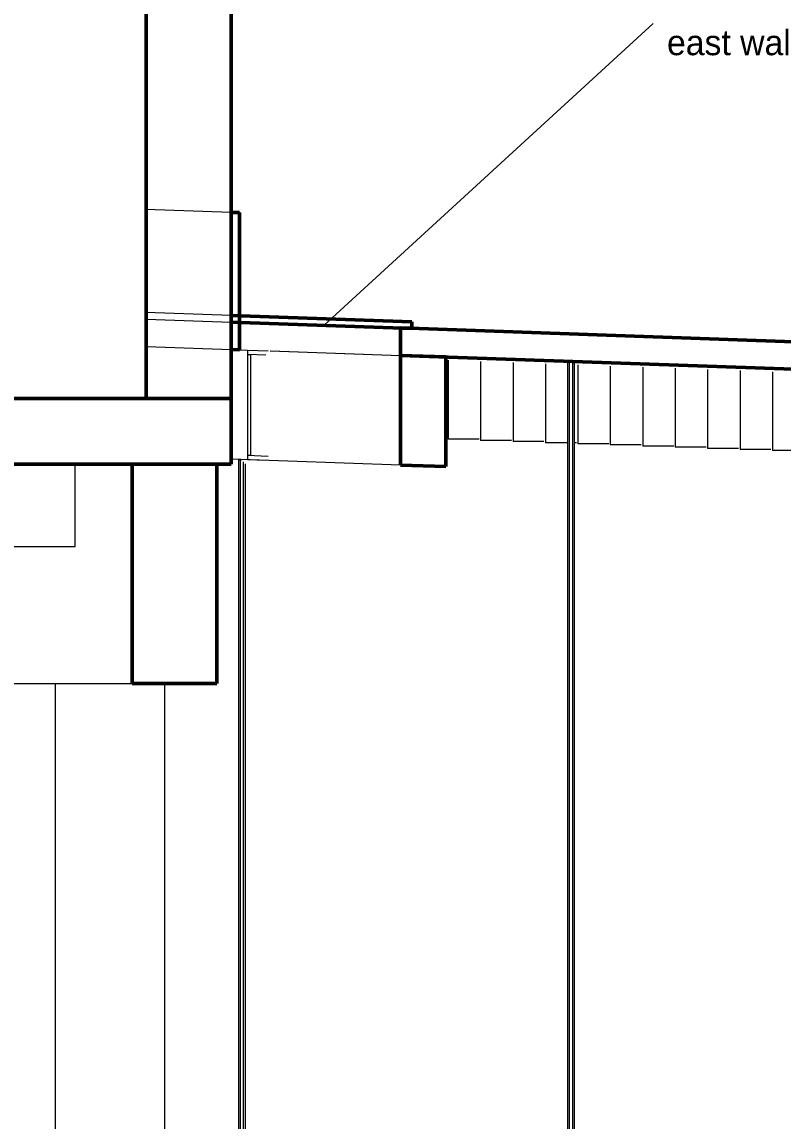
# Model space of a CAD drawing. Header units: metres. Extents: x 10 to 831, y 10 to 584.
# Drawn here: x 427.9 to 483.5, y 384.1 to 464.3 of the extents above; entities that cross this region are included whole.
import ezdxf

# ---------------------------------------------------------------- set-up
doc = ezdxf.new("R2010")
doc.units = ezdxf.units.M
for name, color, linetype, lineweight in [('CUT', 7, 'Continuous', 50), ('TXT', 7, 'Continuous', 18), ('VIS', 8, 'Continuous', 13)]:
    doc.layers.add(name, color=color, linetype=linetype, lineweight=lineweight)

msp = doc.modelspace()

# ---------------------------------------------------------------- linework, layer by layer
at = {"layer": 'CUT'}
for p, q in [((437.0204, 548.8), (437.0204, 436.8)), ((443.2032, 436.8), (443.2032, 548.8)), ((443.8216, 450.3564), (443.2032, 450.378)), ((443.2032, 450.378), (443.2032, 440.378)), ((443.8216, 440.3564), (443.8216, 450.3564)), ((456.3928, 442.3964), (443.2032, 442.858)), ((443.2032, 442.858), (443.2032, 442.378)), ((443.2032, 442.378), (456.3928, 441.9164)), ((541.728, 438.9296), (455.5688, 441.9452)), ((455.5688, 441.9452), (455.5688, 439.9452)), ((456.3928, 441.9164), (456.3928, 442.3964)), ((443.2032, 440.378), (443.8216, 440.3564)), ((455.5688, 439.9452), (541.728, 436.9296)), ((458.866, 439.8296), (455.5688, 439.9452)), ((455.5688, 439.9452), (455.5688, 431.9452)), ((458.866, 431.8296), (458.866, 439.8296)), ((443.2032, 436.8), (195.8876, 436.8)), ((437.0204, 436.8), (443.2032, 436.8)), ((443.2032, 432), (443.2032, 436.8)), ((195.8876, 432), (443.2032, 432)), ((442.1728, 432), (435.99, 432)), ((435.99, 432), (435.99, 416)), ((442.1728, 416), (442.1728, 432)), ((455.5688, 431.9452), (458.866, 431.8296)), ((435.99, 416), (442.1728, 416))]:
    msp.add_line(p, q, dxfattribs=at)
at = {"layer": 'TXT'}
msp.add_line((450, 442.14), (474, 464.14), dxfattribs=at)
at = {"layer": 'VIS'}
for p, q in [((437.0204, 436.8), (437.0204, 548.8)), ((443.2032, 436.8), (443.2032, 548.8)), ((443.2032, 450.378), (436.9828, 450.5956)), ((443.8216, 450.3564), (443.2032, 450.378)), ((443.2032, 450.378), (443.2032, 440.378)), ((443.28, 450.3752), (443.8216, 450.3564)), ((443.8216, 450.3564), (443.8216, 440.3564)), ((443.2032, 442.858), (436.9828, 443.0756)), ((437.0216, 442.5944), (443.2032, 442.378)), ((456.3928, 442.3964), (443.2032, 442.858)), ((443.2032, 442.858), (443.2032, 442.378)), ((443.8768, 442.8344), (443.9152, 442.8328)), ((444.0312, 442.8288), (444.07, 442.8276)), ((444.1856, 442.8236), (444.2244, 442.822)), ((444.3404, 442.818), (444.3788, 442.8168)), ((444.7264, 442.8044), (444.7652, 442.8032)), ((444.8812, 442.7992), (444.9196, 442.798)), ((445.0356, 442.7936), (445.0744, 442.7924)), ((445.19, 442.7884), (445.306, 442.7844)), ((445.422, 442.7804), (445.4604, 442.7788)), ((445.5764, 442.7748), (445.6152, 442.7736)), ((445.7308, 442.7696), (445.7696, 442.768)), ((445.8856, 442.764), (445.924, 442.7628)), ((446.04, 442.7584), (446.0788, 442.7572)), ((446.272, 442.7504), (446.3104, 442.7492)), ((446.4264, 442.7452), (446.4648, 442.7436)), ((446.5808, 442.7396), (446.6196, 442.7384)), ((446.7352, 442.7344), (447.0056, 442.7248)), ((447.1216, 442.7208), (447.1604, 442.7192)), ((447.2764, 442.7152), (447.3148, 442.714)), ((447.4308, 442.71), (447.4692, 442.7084)), ((447.5852, 442.7044), (447.624, 442.7032)), ((447.7396, 442.6992), (448.01, 442.6896)), ((448.126, 442.6856), (448.1648, 442.6844)), ((448.2804, 442.68), (448.3192, 442.6788)), ((448.4352, 442.6748), (448.4736, 442.6736)), ((448.6668, 442.6668), (448.86, 442.66)), ((448.976, 442.656), (449.0144, 442.6544)), ((449.1304, 442.6504), (449.1692, 442.6492)), ((449.2848, 442.6452), (449.4008, 442.6408)), ((449.5168, 442.6368), (449.5556, 442.6356)), ((449.6712, 442.6316), (449.71, 442.63)), ((449.826, 442.626), (449.8644, 442.6248)), ((449.9804, 442.6208), (450.0188, 442.6192)), ((450.1348, 442.6152), (450.4052, 442.606)), ((450.5212, 442.6016), (450.5596, 442.6004)), ((450.6756, 442.5964), (450.7144, 442.5952)), ((450.8304, 442.5908), (451.2552, 442.576)), ((451.3712, 442.572), (451.4096, 442.5708)), ((451.5256, 442.5668), (451.5644, 442.5652)), ((451.68, 442.5612), (452.1052, 442.5464)), ((452.2208, 442.5424), (452.2596, 442.5408)), ((452.3756, 442.5368), (452.414, 442.5356)), ((452.53, 442.5316), (452.9548, 442.5164)), ((453.0708, 442.5124), (453.1096, 442.5112)), ((453.2252, 442.5072), (453.9592, 442.4816)), ((443.2032, 442.378), (456.3928, 441.9164)), ((443.8768, 442.3544), (443.838, 442.3556)), ((455.5688, 441.9452), (443.8668, 442.3548)), ((444.0312, 442.3488), (443.9924, 442.3504)), ((444.1856, 442.3436), (444.1472, 442.3448)), ((444.4176, 442.3352), (444.3016, 442.3396)), ((444.572, 442.33), (444.5336, 442.3312)), ((444.7264, 442.3244), (444.688, 442.326)), ((444.8884, 442.3188), (444.7856, 442.3224)), ((444.8812, 442.3192), (444.8424, 442.3204)), ((445.0788, 442.3124), (444.9508, 442.3168)), ((445.0356, 442.3136), (444.9972, 442.3152)), ((445.2676, 442.3056), (445.1516, 442.3096)), ((445.2996, 442.3044), (445.1968, 442.308)), ((445.422, 442.3004), (445.3832, 442.3016)), ((445.5764, 442.2948), (445.538, 442.296)), ((445.7308, 442.2896), (445.6924, 442.2908)), ((446.1172, 442.276), (445.8468, 442.2852)), ((446.1044, 442.2764), (445.976, 442.2808)), ((446.3276, 442.2684), (446.2248, 442.272)), ((446.272, 442.2704), (446.2332, 442.272)), ((446.4264, 442.2652), (446.3876, 442.2664)), ((446.5808, 442.2596), (446.5424, 442.2612)), ((446.7388, 442.254), (446.636, 442.2576)), ((446.9672, 442.246), (446.6968, 442.2556)), ((447.386, 442.2316), (447.0016, 442.2448)), ((447.15, 442.2396), (447.0472, 442.2432)), ((447.1216, 442.2408), (447.0832, 442.242)), ((447.2764, 442.2352), (447.2376, 442.2368)), ((447.4308, 442.23), (447.392, 442.2312)), ((447.5852, 442.2244), (447.5468, 442.226)), ((447.7668, 442.218), (447.664, 442.2216)), ((447.9716, 442.2112), (447.7012, 442.2204)), ((448.178, 442.2036), (448.0752, 442.2072)), ((448.126, 442.2056), (448.0876, 442.2068)), ((448.1036, 442.2064), (448.2636, 442.2008)), ((448.5124, 442.192), (448.242, 442.2016)), ((448.6676, 442.1868), (448.2832, 442.2)), ((448.5892, 442.1892), (448.4864, 442.1928)), ((448.8216, 442.1812), (448.6284, 442.188)), ((449.0004, 442.1748), (448.8976, 442.1784)), ((448.976, 442.176), (448.9372, 442.1772)), ((449.1304, 442.1704), (449.092, 442.1716)), ((449.5168, 442.1568), (449.2464, 442.1664)), ((449.6172, 442.1532), (449.5144, 442.1568)), ((449.9496, 442.1416), (449.5648, 442.1552)), ((449.6712, 442.1516), (449.6328, 442.1528)), ((449.7044, 442.1504), (449.8648, 442.1448)), ((449.826, 442.146), (449.7872, 442.1476)), ((450.0284, 442.1392), (449.9256, 442.1424)), ((449.9804, 442.1408), (449.9416, 442.142)), ((450.3668, 442.1272), (450.0964, 442.1368)), ((450.6452, 442.1176), (450.3368, 442.1284)), ((450.5212, 442.1216), (450.4824, 442.1232)), ((450.6756, 442.1164), (450.6372, 442.1176)), ((451.2164, 442.0976), (450.7916, 442.1124)), ((451.2312, 442.0968), (450.8468, 442.1104)), ((451.0564, 442.1032), (450.954, 442.1068)), ((451.3056, 442.0944), (451.786, 442.0776)), ((451.3712, 442.092), (451.3324, 442.0932)), ((451.468, 442.0888), (451.3648, 442.0924)), ((451.5256, 442.0868), (451.4868, 442.088)), ((452.0664, 442.0676), (451.6416, 442.0824)), ((452.0848, 442.0672), (451.7764, 442.078)), ((452.5128, 442.052), (451.872, 442.0744)), ((452.2208, 442.0624), (452.1824, 442.0636)), ((452.9164, 442.038), (452.3368, 442.0584)), ((452.496, 442.0528), (452.3932, 442.0564)), ((452.9072, 442.0384), (452.8044, 442.042)), ((452.9068, 442.0384), (453.3872, 442.0216)), ((453.0708, 442.0324), (453.032, 442.034)), ((453.7948, 442.0072), (453.154, 442.0296)), ((453.9208, 442.0028), (453.1868, 442.0284)), ((453.524, 442.0168), (453.2156, 442.0276)), ((453.9352, 442.0024), (453.8324, 442.006)), ((456.3928, 441.9164), (454.0364, 441.9988)), ((454.0752, 442.4772), (456.3928, 442.3964)), ((454.3464, 441.988), (454.2436, 441.9916)), ((454.82, 441.9712), (454.4356, 441.9848)), ((454.7576, 441.9736), (454.6548, 441.9772)), ((454.828, 441.9712), (455.3084, 441.9544)), ((455.3744, 441.952), (455.2716, 441.9556)), ((456.102, 441.9264), (455.4608, 441.9488)), ((455.5688, 441.9452), (541.728, 438.9296)), ((455.5688, 441.9452), (455.5688, 439.9452)), ((455.7856, 441.9376), (455.6828, 441.9412)), ((456.1968, 441.9232), (456.094, 441.9268)), ((456.1088, 441.926), (456.9096, 441.898)), ((456.3928, 442.3964), (456.3928, 441.9164)), ((457.2248, 441.8872), (456.5052, 441.9124)), ((457.3836, 441.8816), (456.7428, 441.904)), ((457.636, 441.8728), (457.5332, 441.8764)), ((458.6652, 441.8368), (457.768, 441.868)), ((458.664, 441.8368), (457.9444, 441.862)), ((458.0304, 441.8588), (458.5104, 441.842)), ((459.0752, 441.8224), (458.9724, 441.826)), ((459.9468, 441.792), (459.0496, 441.8232)), ((459.3112, 441.814), (460.1116, 441.786)), ((459.4864, 441.808), (459.3836, 441.8116)), ((460.1032, 441.7864), (459.7948, 441.7972)), ((462.254, 441.7112), (460.3316, 441.7784)), ((460.5144, 441.772), (460.4116, 441.7756)), ((461.9536, 441.7216), (460.8228, 441.7612)), ((461.2324, 441.7468), (461.7128, 441.73)), ((462.3648, 441.7072), (462.262, 441.7108)), ((463.536, 441.6664), (462.6388, 441.6976)), ((462.9816, 441.6856), (462.6732, 441.6964)), ((462.8336, 441.6908), (463.634, 441.6628)), ((463.3928, 441.6712), (463.29, 441.6748)), ((464.832, 441.6208), (463.7012, 441.6604)), ((464.8176, 441.6212), (463.9204, 441.6528)), ((464.4344, 441.6348), (464.9148, 441.618)), ((465.2432, 441.6064), (465.1404, 441.61)), ((466.0992, 441.5764), (465.202, 441.608)), ((466.2712, 441.5704), (465.5516, 441.5956)), ((466.0356, 441.5788), (466.836, 441.5508)), ((467.3812, 441.5316), (466.484, 441.5632)), ((466.6824, 441.556), (466.5796, 441.5596)), ((467.7104, 441.52), (466.9908, 441.5452)), ((467.3164, 441.534), (468.4372, 441.4948)), ((468.4064, 441.4956), (467.7656, 441.5184)), ((468.1216, 441.5056), (468.0188, 441.5092)), ((469.1496, 441.4696), (468.43, 441.4948)), ((469.688, 441.4508), (468.7908, 441.4824)), ((469.2376, 441.4668), (470.0384, 441.4388)), ((469.5608, 441.4552), (469.458, 441.4588)), ((470.5888, 441.4192), (469.8692, 441.4444)), ((470.97, 441.406), (470.0728, 441.4376)), ((470.8388, 441.4108), (471.6392, 441.3828)), ((471, 441.4048), (470.8972, 441.4084)), ((472.4396, 441.3548), (471.3084, 441.3944)), ((472.2516, 441.3612), (471.3544, 441.3924)), ((472.44, 441.3548), (473.2404, 441.3264)), ((473.2768, 441.3252), (472.636, 441.3476)), ((472.8504, 441.3404), (472.748, 441.344)), ((473.4676, 441.3188), (473.1592, 441.3296)), ((474.5588, 441.2804), (473.6616, 441.312)), ((473.8788, 441.3044), (473.776, 441.308)), ((474.0412, 441.2984), (474.8416, 441.2704)), ((475.318, 441.254), (474.1872, 441.2936)), ((475.8404, 441.2356), (474.9432, 441.2668)), ((475.7292, 441.2396), (475.6264, 441.2432)), ((475.642, 441.2424), (476.7628, 441.2032)), ((476.7572, 441.2036), (476.0376, 441.2288)), ((477.122, 441.1908), (476.2248, 441.222)), ((478.1964, 441.1532), (477.0656, 441.1928)), ((477.2432, 441.1864), (478.364, 441.1472)), ((478.404, 441.146), (477.5068, 441.1772)), ((478.6076, 441.1388), (478.5048, 441.1424)), ((479.4292, 441.11), (478.7884, 441.1324)), ((478.8444, 441.1304), (479.9652, 441.0912)), ((480.0468, 441.0884), (478.916, 441.128)), ((480.7112, 441.0652), (480.07, 441.0876)), ((481.0748, 441.0524), (480.3552, 441.0776)), ((480.7656, 441.0632), (481.246, 441.0464)), ((481.9928, 441.0204), (481.352, 441.0428)), ((481.486, 441.038), (481.3832, 441.0416)), ((482.9252, 440.9876), (481.7944, 441.0272)), ((482.0464, 441.0184), (483.1672, 440.9792)), ((483.2744, 440.9752), (482.3772, 441.0068)), ((483.3364, 440.9732), (483.2336, 440.9768)), ((437.0216, 440.5944), (443.2032, 440.378)), ((443.2032, 440.378), (443.8216, 440.3564)), ((443.8216, 440.3564), (443.2412, 440.3764)), ((443.5092, 440.3672), (443.548, 440.366)), ((443.7412, 440.3592), (443.7796, 440.3576)), ((443.828, 440.356), (444.4072, 440.3356)), ((443.8956, 440.3536), (444.398, 440.336)), ((444.4, 440.336), (445.9, 440.2836)), ((444.4, 440.336), (444.4, 440.016)), ((446.0604, 440.278), (455.5688, 439.9452)), ((446.068, 440.2776), (455.5688, 439.9452)), ((444.4, 440.016), (444.4, 440.016)), ((445.7332, 439.9692), (444.4, 440.016)), ((444.4, 440.016), (444.64, 440.0076)), ((444.4, 440.016), (444.4, 432.656)), ((444.64, 440.0076), (444.64, 440.0076)), ((444.64, 432.6476), (444.64, 440.0076)), ((455.5688, 439.9452), (541.728, 436.9296)), ((458.866, 439.8296), (455.5688, 439.9452)), ((455.5688, 431.9452), (455.5688, 439.9452)), ((455.622, 439.9432), (455.5832, 439.9444)), ((455.7764, 439.938), (455.738, 439.9392)), ((455.7856, 439.9376), (455.8884, 439.934)), ((456.1628, 439.9244), (455.8924, 439.9336)), ((456.102, 439.9264), (456.23, 439.922)), ((456.1968, 439.9232), (456.2996, 439.9196)), ((456.3172, 439.9188), (456.2784, 439.9204)), ((456.4716, 439.9136), (456.4332, 439.9148)), ((456.626, 439.908), (456.5876, 439.9096)), ((456.7808, 439.9028), (456.742, 439.904)), ((456.9352, 439.8972), (456.8964, 439.8988)), ((457.0896, 439.892), (457.0508, 439.8932)), ((457.244, 439.8864), (457.2056, 439.888)), ((457.2248, 439.8872), (457.3276, 439.8836)), ((457.4756, 439.8784), (457.4372, 439.8796)), ((457.6304, 439.8728), (457.5916, 439.8744)), ((457.636, 439.8728), (457.7388, 439.8692)), ((457.7848, 439.8676), (457.746, 439.8688)), ((458.866, 439.8296), (457.9008, 439.8636)), ((458.0472, 439.8584), (458.15, 439.8548)), ((458.664, 439.8368), (458.7668, 439.8332)), ((458.866, 431.8296), (458.866, 439.8296)), ((459.0372, 439.5836), (459.0372, 433.8236)), ((459.0752, 439.8224), (459.178, 439.8188)), ((459.9516, 439.7916), (459.1508, 439.8196)), ((459.178, 439.8188), (460.0752, 439.7872)), ((459.4864, 439.808), (459.5892, 439.8044)), ((459.8976, 439.7936), (460.206, 439.7828)), ((461.5524, 439.7356), (460.432, 439.7748)), ((460.4596, 439.774), (461.3568, 439.7424)), ((460.5144, 439.772), (460.6172, 439.7684)), ((460.9256, 439.7576), (462.0564, 439.718)), ((461.4028, 439.5008), (461.4028, 433.7408)), ((461.7412, 439.7292), (462.3824, 439.7068)), ((463.1536, 439.6796), (462.3532, 439.7076)), ((462.3648, 439.7072), (462.4676, 439.7036)), ((462.776, 439.6928), (463.0844, 439.682)), ((463.0232, 439.684), (463.664, 439.6616)), ((463.3928, 439.6712), (463.4956, 439.6676)), ((463.7684, 439.418), (463.7684, 433.658)), ((463.804, 439.6568), (464.9348, 439.6172)), ((464.7548, 439.6236), (463.9544, 439.6516)), ((464.3048, 439.6392), (464.9456, 439.6168)), ((465.2432, 439.6064), (465.346, 439.6028)), ((466.356, 439.5676), (465.5552, 439.5956)), ((465.5868, 439.5944), (466.2276, 439.572)), ((465.6544, 439.592), (466.374, 439.5668)), ((466.134, 439.3352), (466.134, 433.5752)), ((466.6824, 439.556), (466.7852, 439.5524)), ((466.8684, 439.5496), (467.5092, 439.5272)), ((467.0936, 439.5416), (467.8132, 439.5164)), ((467.9568, 439.5116), (467.1564, 439.5396)), ((467.76, 363.6), (467.76, 439.51)), ((467.76, 439.51), (467.88, 439.51)), ((467.88, 439.51), (467.76, 439.51)), ((467.88, 439.51), (468.12, 439.51)), ((467.88, 363.6), (467.88, 439.51)), ((468.12, 439.51), (467.88, 439.51)), ((468.12, 439.51), (468.24, 439.51)), ((468.12, 363.6), (468.12, 439.51)), ((468.24, 439.51), (468.12, 439.51)), ((468.1216, 439.5056), (468.2244, 439.502)), ((468.24, 439.51), (468.24, 363.6)), ((468.4064, 439.4956), (468.5344, 439.4912)), ((468.5328, 439.4912), (469.2524, 439.466)), ((469.558, 439.4556), (468.7576, 439.4836)), ((469.1756, 439.4688), (469.8164, 439.4464)), ((469.5608, 439.4552), (469.6636, 439.4516)), ((469.972, 439.4408), (470.6916, 439.4156)), ((471.1592, 439.3996), (470.3584, 439.4276)), ((470.4572, 439.424), (471.098, 439.4016)), ((471, 439.4048), (471.1028, 439.4012)), ((471.4112, 439.3908), (472.5424, 439.3512)), ((471.7388, 439.3792), (472.3796, 439.3568)), ((472.76, 439.3432), (471.9596, 439.3716)), ((472.8508, 439.3404), (472.9532, 439.3368)), ((473.0208, 439.3344), (473.4052, 439.3208)), ((473.262, 439.326), (473.5704, 439.3152)), ((474.3612, 439.2872), (473.5608, 439.3152)), ((473.8788, 439.3044), (473.9816, 439.3008)), ((474.046, 439.2984), (474.6868, 439.276)), ((468.5, 439.2524), (468.5, 433.4924)), ((470.8656, 439.1696), (470.8656, 433.4096)), ((473.2312, 439.0868), (473.2312, 433.3268)), ((474.29, 439.29), (475.4208, 439.2504)), ((475.9624, 439.2312), (475.482, 439.248)), ((475.584, 439.2444), (475.9688, 439.2312)), ((475.5968, 439.004), (475.5968, 433.244)), ((475.7292, 439.2396), (475.832, 439.236)), ((476.1404, 439.2252), (476.86, 439.2)), ((476.6096, 439.2088), (477.2504, 439.1864)), ((477.5632, 439.1752), (476.7628, 439.2032)), ((477.1684, 439.1892), (478.2992, 439.1496)), ((477.9624, 438.9212), (477.9624, 433.1612)), ((478.1476, 439.1548), (478.532, 439.1412)), ((478.6076, 439.1388), (478.7104, 439.1352)), ((479.1644, 439.1192), (478.684, 439.136)), ((479.0188, 439.1244), (480.1496, 439.0848)), ((479.4292, 439.11), (479.8136, 439.0964)), ((480.7656, 439.0632), (480.2852, 439.08)), ((480.328, 438.8384), (480.328, 433.0784)), ((480.4548, 439.074), (480.8392, 439.0608)), ((480.458, 439.074), (481.1776, 439.0488)), ((481.486, 439.038), (481.5888, 439.0344)), ((482.6868, 438.996), (481.566, 439.0352)), ((481.7364, 439.0292), (482.1208, 439.0156)), ((481.8972, 439.0236), (483.028, 438.984)), ((482.6936, 438.7556), (482.6936, 432.9956)), ((483.018, 438.9844), (483.4028, 438.9708)), ((483.3364, 438.9732), (483.4392, 438.9696)), ((443.2032, 436.8), (195.8876, 436.8)), ((437.0204, 436.8), (406.0656, 436.8)), ((443.2032, 436.8), (436.9828, 436.8)), ((437.0204, 436.8), (443.2032, 436.8)), ((437.0216, 436.8), (443.2032, 436.8)), ((443.2032, 432), (443.2032, 436.8)), ((459.0372, 433.8236), (459.0372, 433.8236)), ((461.2952, 433.8236), (459.0372, 433.8236)), ((461.4028, 433.7408), (461.4028, 433.7408)), ((463.6608, 433.7408), (461.4028, 433.7408)), ((463.7684, 433.658), (463.7684, 433.658)), ((466.0264, 433.658), (463.7684, 433.658)), ((466.134, 433.5752), (466.134, 433.5752)), ((467.7472, 433.5752), (466.134, 433.5752)), ((468.3924, 433.5752), (468.2308, 433.5752)), ((468.5, 433.4924), (468.5, 433.4924)), ((470.758, 433.4924), (468.5, 433.4924)), ((470.8656, 433.4096), (470.8656, 433.4096)), ((473.1236, 433.4096), (470.8656, 433.4096)), ((473.2312, 433.3268), (473.2312, 433.3268)), ((475.4892, 433.3268), (473.2312, 433.3268)), ((475.5968, 433.244), (475.5968, 433.244)), ((477.8548, 433.244), (475.5968, 433.244)), ((477.9624, 433.1612), (477.9624, 433.1612)), ((480.2204, 433.1612), (477.9624, 433.1612)), ((480.328, 433.0784), (480.328, 433.0784)), ((482.586, 433.0784), (480.328, 433.0784)), ((482.6936, 432.9956), (482.6936, 432.9956)), ((484.3068, 432.9956), (482.6936, 432.9956)), ((455.5688, 431.9452), (443.2388, 432.3768)), ((443.76, 363.6), (443.76, 432.35)), ((443.76, 432.35), (443.88, 432.35)), ((443.88, 432.35), (443.76, 432.35)), ((443.88, 432.35), (444, 432.35)), ((443.88, 363.6), (443.88, 432.35)), ((444.12, 363.6), (444.12, 432.1892)), ((444.4, 432.656), (444.4, 432.656)), ((444.64, 432.6476), (444.4, 432.656)), ((444.4, 432.656), (445.9, 432.6036)), ((444.4, 432.656), (444.4, 432.336)), ((444.4, 432.336), (444.4, 432.336)), ((445.7332, 432.2892), (444.4, 432.336)), ((443.2032, 432), (195.8876, 432)), ((431.8348, 432), (364.6824, 432)), ((435.99, 432), (403.6256, 432)), ((418.6192, 432), (431.0624, 432)), ((431.0624, 432), (431.8348, 432)), ((431.8348, 426), (431.8348, 432)), ((442.1728, 432), (435.99, 432)), ((435.99, 432), (435.99, 416)), ((435.9908, 432), (442.1728, 432)), ((442.1728, 432), (442.1728, 416)), ((442.1988, 432), (443.2032, 432)), ((444.24, 432.0288), (444.24, 363.6)), ((455.5688, 431.9452), (458.866, 431.8296)), ((455.622, 431.9432), (455.6608, 431.942)), ((455.7764, 431.938), (455.8152, 431.9364)), ((455.9308, 431.9324), (456.0468, 431.9284)), ((456.1628, 431.9244), (456.2012, 431.9228)), ((456.3172, 431.9188), (456.3556, 431.9176)), ((456.4716, 431.9136), (456.5104, 431.912)), ((456.626, 431.908), (456.6648, 431.9068)), ((456.7808, 431.9028), (456.8192, 431.9012)), ((456.9352, 431.8972), (457.36, 431.8824)), ((457.4756, 431.8784), (457.5144, 431.8768)), ((457.6304, 431.8728), (457.6688, 431.8716)), ((457.7848, 431.8676), (457.8232, 431.866)), ((457.9392, 431.862), (458.866, 431.8296)), ((364.6824, 426), (431.8348, 426)), ((431.8348, 426), (431.7964, 426)), ((402.1948, 416), (435.99, 416)), ((430.36, 416), (430.36, 416)), ((430.36, 416), (432.1932, 416)), ((430.36, 416), (430.36, 371.36)), ((436.36, 416), (435.86, 416)), ((442.1728, 416), (435.952, 416)), ((435.99, 416), (442.1728, 416)), ((436.0268, 416), (438.36, 416)), ((438.36, 416), (438.36, 416)), ((438.36, 371.52), (438.36, 416)), ((438.36, 371.52), (438.36, 415.84))]:
    msp.add_line(p, q, dxfattribs=at)

# ---------------------------------------------------------------- texts
at = {"layer": 'TXT'}
msp.add_text('east wall; Klip-Lok sheets start here (apron)', height=1.84, dxfattribs=at).set_placement((475, 461.84))

doc.saveas('drawing.dxf')
